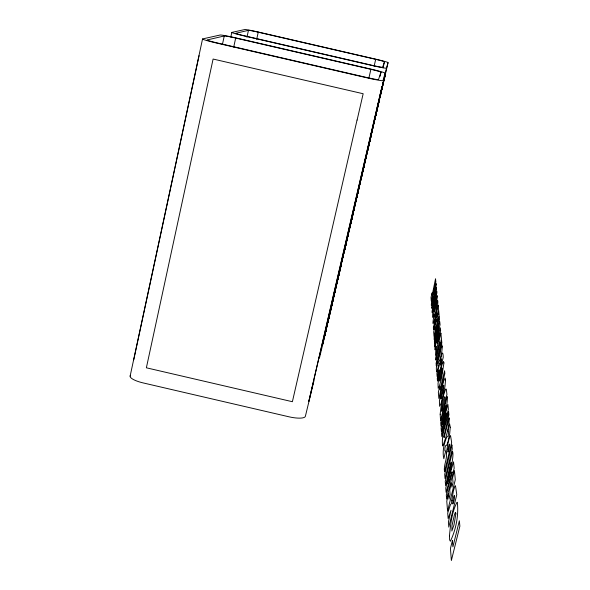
<?xml version="1.0" encoding="UTF-8"?>
<svg xmlns="http://www.w3.org/2000/svg" width="590" height="590" viewBox="0 0 590 590"><rect width="100%" height="100%" fill="white"/><g stroke="black" fill="none" stroke-linecap="round" stroke-linejoin="round"><path stroke-width="0.89" d="M364.657 163.673L360.844 179.729L361.154 178.401M376.221 113.324L375.985 114.062L376.361 112.543M379.281 99.385L378.876 101.192M340.194 269.512L340.821 266.717M156.726 252.815L174.883 168.246M347.296 237.836L347.001 239.142M369.052 143.812L369.768 140.649M339.634 271.223L339.147 273.649M346.382 242.365L344.265 251.79M325.016 334.419L325.901 330.422M330.503 311.365L330.739 310.303M359.509 185.459L359.126 187.163M332.354 302.235L332.354 302.279M377.15 109.216L377.032 109.947M130.125 376.125L202.54 38.992M133.738 359.797L156.674 253.073M175.046 167.494L199.073 55.637M222.415 44.501L224.266 35.968A10.627 0.531 12.7 0 1 235.683 38.062L370.896 69.318A10.591 0.538 13 0 1 380.978 72.194L379.997 76.449M230.823 36.971L231.804 32.472M233.721 47.067L235.683 38.062M336.477 284.712L335.209 290.295L335.304 289.897M348.727 231.995L349.059 230.55M246.945 37.281L248.456 30.341A9.211 0.398 12.8 0 1 258.243 32.192L375.705 59.332A9.189 0.406 13 0 1 384.474 61.773L383.08 67.835M256.672 39.346L258.243 32.192M323.578 340.179L322.693 344.022M361.471 176.771L361.744 175.894M382.313 86.413L381.088 91.863M382.416 86.509L382.202 87.586M360.343 181.772L361.205 178.003L355.291 203.535M364.178 165.576L364.045 166.144L364.355 164.743M331.469 306.062L331.248 307.073M339.257 273.531L339.353 273.104L338.889 275.051M347.09 239.525L347.731 236.649M358.912 188.092L357.629 194.044L357.747 193.527M381.973 88.05L382.202 86.877M357.053 120.006L292.389 401.716L146.372 367.799L213.101 59.044L363.16 93.736L357.105 120.08M328.35 320.186L325.12 333.984M338.734 274.785L339.405 271.953M355.519 202.407L354.944 205.003L355.224 203.823M368.669 145.56L370.859 136.224M369.65 141.084L369.296 142.529M368.234 147.655L369.119 143.532M383.898 80.026L384.267 78.411M324.876 334.744L325.267 332.959M326.189 329.006L325.909 330.297L329.957 312.958M327.199 325.4L327.612 323.586M332.635 301.785L332.399 302.899L332.834 301.099M337.451 281.157L338.048 278.399L337.679 279.985M347.613 236.87L345.128 247.778M355.291 203.218L353.794 209.988M361.486 177.007L361.493 176.683M365.778 158.378L366.169 156.63L366.051 157.117M369.001 144.978L368.684 145.959M369.222 143.65L368.964 144.801L371.575 133.362L370.255 139.115M369.945 140.892L370.107 140.14M363.093 170.208L362.924 171.24L363.049 170.687M377.143 109.504L377.261 108.98L376.914 110.249M383.013 83.419L383.249 82.364M376.184 113.472L376.258 113.199M380.174 96.672L382.652 85.852M324.625 336.042L326.226 328.837M326.27 328.903L326.713 326.956M328.306 320.377L329.39 315.451L329.25 316.034M338.808 274.453L338.911 274.003M331.329 307.67L331.89 305.214L331.315 307.574M332.62 301.925L332.922 300.583M338.645 275.596L339.147 273.399M345.408 245.831L345.445 245.647M343.188 255.839L342.443 258.907M346.33 242.579L346.242 242.955L346.389 242.306M353.41 211.39L354.081 208.44L352.945 213.219M350.526 224.694L349.634 228.478M365.682 158.43L365.092 161.719L365.181 161.358M370.137 139.343L369.724 141.209L369.864 140.612M367.629 150.664L370.476 137.544M374.849 118.988L375.166 117.683L374.746 119.519M376.155 113.324L377.6 106.974M367.954 149.248L368.079 148.687L367.828 149.735M381.184 91.988L383.839 80.343M372.762 128.17L372.946 127.381M376.435 112.019L376.332 112.447M368.831 78.3L370.896 69.318M374.134 66.154L375.705 59.332M324.788 335.127L324.552 336.16M326.277 328.63L326.565 327.369M327.701 322.833L328.224 320.562M330.599 310.252L328.519 319.338M330.938 308.423L331.174 307.383M334.287 294.263L336.595 284.255M340.946 265.117L337.613 279.756L337.841 278.841M344.604 249.563L344.095 251.782L344.236 251.325M330.348 311.963L334.936 291.814M335.85 287.809L336.964 282.949L336.765 283.761M337.111 282.654L337.369 281.504M338.594 275.81L338.018 278.31M341.079 265.006L338.572 276.319L338.704 275.781M342.989 256.687L343.151 255.994M344.767 249.312L344.892 248.759M344.929 248.611L345.917 244.282M348.27 234.112L345.445 246.709L345.902 244.813M353.1 213.027L353.683 210.468M360.667 179.913L360.778 179.419M361.161 178.077L365.313 160.045M367.71 149.609L367.821 149.145M371.796 131.961L373.234 125.663L372.895 127.116M374.584 119.814L374.753 119.077M353.314 212.348L351.433 220.69L353.417 212.282M354.804 206.338L354.081 209.457M355.777 202.053L356.928 196.935L356.766 197.628M356.876 197.097L358.602 189.53L358.396 190.4M360.188 182.701L358.233 191.249L358.344 190.754M364.45 164.322L364.576 163.777M365.276 160.569L365.468 159.374M367.754 149.772L366.869 153.695L371.435 133.871M367.887 149.454L368.625 146.217M372.755 128.17L375.034 118.317M375.144 117.676L375.24 117.255M375.019 118.538L378.035 105.418M380.801 93.132L381.133 92.21M352.193 217.304L352.407 216.368L351.094 221.951M353.144 213.101L353.026 213.632L353.985 209.561M369.753 141.334L370.859 136.511M371.988 131.939L370.181 139.815M372.902 127.58L372.792 128.059M374.222 121.392L373.33 125.331L373.669 123.885M375.402 117.13L375.122 118.347M378.441 103.884L375.513 116.65M380.771 94.046L380.528 95.093M382.04 88.566L383.618 81.575L383.412 82.453M383.574 81.45L384.083 79.259M385.071 75.446L384.149 79.385L385.152 75.166M362.4 173.453L363.787 167.383L363.595 168.209M365.52 159.514L365.763 158.068L365.498 159.197M369.097 144.469L369.79 141.46M375.277 117.085L376.391 112.225M382.674 84.827L382.925 83.751M341.691 261.886L345.578 245.116M348.808 231.295L344.236 250.898M352.695 214.524L354.524 207.23M355.387 202.754L353.683 210.025M359.922 183.416L360.04 182.907M360.874 179.043L366.751 153.776M367.024 152.67L367.216 151.844M369.296 142.787L369.406 142.315M370.232 138.908L370.321 138.525M370.911 135.641L371.353 133.716M373.75 123.384L374.008 122.27M374.576 120.139L374.68 119.726M377.32 108.169L377.851 105.883M378.522 103.279L378.669 102.66M379.687 97.711L380.292 95.078M380.948 92.512L383.957 79.554M381.966 88.434L382.084 87.939M386.502 68.145L322.575 344.531L388.058 62.599A12.862 0.568 13 0 0 375.771 59.184L258.575 32.103A12.899 0.56 12.8 0 0 244.88 29.515L231.877 32.406A13.939 0.656 12.8 0 0 244.017 35.894L372.673 65.63A13.895 0.656 13 0 0 386.502 68.145L388.058 62.599M325.193 333.697L331.204 308.032M333.011 300.406L337.458 281.194M339.663 271.415L344.744 249.445M346.691 241.303L368.846 145.42M371.302 134.1L383.426 81.597M384.083 79.517L384.783 76.508M380.203 95.462L382.586 85.203M376.029 114.025L377.991 105.558M383.581 81.191L384.009 79.355M353.889 209.406L354.184 208.115M355.283 203.373L354.826 205.342M367.57 150.339L370.004 140.029M368.418 147.072L368.639 146.128M369.156 143.377L369.244 143.001M371.095 134.822L369.982 139.565M371.169 134.52L373.758 123.487M376.096 113.472L376.265 112.749M376.523 112.307L376.612 111.916M377.969 105.868L378.124 104.983M378.662 103.191L379.112 101.273M347.141 238.839L347.399 237.741M349.339 229.422L348.734 231.981M361.67 176.263L365.999 157.316M372.784 127.713L379.65 98.891M381.76 89.547L383.817 80.66M324.308 337.067L326.056 329.53M332.045 303.651L335.275 289.727M337.355 280.965L340.747 266.378M344.435 250.448L347.466 237.918M347.635 237.018L348.196 234.614M348.801 232.047L352.363 216.855M354.974 204.936L358.978 187.664M361.043 178.999L362.54 172.553M363.02 170.185L368.544 146.903M369.126 143.982L369.237 143.525M371.361 134.586L371.619 133.473M374.23 121.946L374.517 120.692M375.269 117.734L375.469 116.864M382.984 84.267L383.087 83.846M329.721 314.286L333.534 297.862M336.861 283.495L340.415 268.45M340.555 267.484L340.659 267.041M343.985 253.051L344.973 248.855M350.467 224.989L351.36 221.169M357.96 192.628L358.137 191.853M361.382 177.9L361.552 177.155M327.856 322.671L329.729 314.632L329.382 316.151M380.122 95.809L379.842 96.952M369.001 144.218L369.089 143.658L369.038 144.078M370.454 138.525L370.358 138.93M384.009 80.063L384.857 76.449M361.537 176.823L362.378 172.892M375.388 116.975L377.925 106.053M361.574 176.661L361.648 176.027M368.669 146.379L368.824 145.715M352.518 216.191L352.968 214.273M325.127 333.579L325.23 333.129M332.391 302.132L332.531 301.549M333.918 295.9L337.48 280.619M324.655 335.533L324.5 336.189M328.571 319.124L329.67 314.463M354.295 207.673L354.597 206.301M361.877 174.684L361.611 175.776M339.567 271.489L339.53 271.865M339.604 271.533L340.135 269.291M330.525 311.291L330.614 310.923M383.367 81.708L384.754 76.634M380.978 72.194L378.507 79.554A11.579 0.642 13 0 1 366.943 77.541L217.098 42.9A11.63 0.634 12.7 0 1 207.179 39.943L224.266 35.968M384.474 61.773L382.637 67.253A9.927 0.472 13 0 1 372.755 65.453L244.415 35.791A9.956 0.465 12.8 0 1 235.742 33.298L248.456 30.341M130.338 375.616A15.805 4.16 11.4 0 0 143.112 382.91L288.923 416.791A15.731 4.182 12.9 0 0 305.384 416.282L313.865 381.14A14.425 3.518 12.9 0 0 313.6 380.152M318.947 358.123A13.548 3.098 12.9 0 0 319.588 357.444L325.945 331.101A12.567 2.67 12.9 0 0 325.687 330.334M432.492 299.919L432.684 300.509L433.097 299.86C429.365 315.09 432.448 294.801 433.569 292.928C434.225 291.91 435.966 288.171 434.683 288.2C438.967 273.701 433.96 297.736 432.492 299.919M449.462 535.89L449.639 539.916L450.384 541.259C455.945 529.717 458.85 515.166 457.316 502.348L456.999 502.311C451.682 512.408 450.546 524.584 449.462 535.89M440.789 398.014L440.951 399.024L443.201 391.045L443.798 385.263A6.084 0.457 -77.4 0 0 442.876 387.851L440.789 398.014M434.063 315.798L434.188 317.088L435.973 310.827L436.6 306.63L436.209 305.945L437.559 300.317C439.579 303.415 429.505 340.283 434.203 314.256L434.063 315.798M439.344 380.454C439.572 384.127 442.913 369.738 442.22 368.249A5.812 0.42 -77.3 0 0 441.342 370.771L439.344 380.454M440.472 363.978L440.501 365.099L441.681 358.86L440.472 363.978M445.59 379.783L444.978 386.266L443.193 395.499L441.055 403.464L439.587 406.311L439.41 400.986L441.534 389.12L443.65 381.133L445.14 378.043L445.59 379.783M450.259 427.241L449.661 433.967L448.09 441.379L447.132 444.336L446.578 445.332L445.686 445.509L444.897 447.95L444.838 450.93L445.723 450.893L443.82 458.688C442.175 451.689 443.968 443.621 446.792 437.02L447.869 436.526L448.252 435.361L448.614 432.027L448.356 431.039L447.862 431.002L449.61 423.871L450.259 427.241M440.177 414.217L440.553 420.685L446.925 394.496L446.35 389.297L445.775 388.913C442.5 396.886 440.988 405.64 440.177 414.217M443.923 362.946L441.622 377.814L439.579 385.462L438.186 388.294L438.031 383.389L440.074 372.113L442.094 364.436L443.51 361.39L443.923 362.946M443.982 436.231L444.1 437.61L449.226 417.882C449.263 427.256 446.165 436.925 442.92 445.789L442.603 445.893C441.062 434.255 446.932 422.706 448.584 411.385L448.916 414.755L443.982 436.231M433.643 311.203L433.672 311.822L436.084 301.099L433.643 311.203M442.323 346.802C441.718 351.81 441.586 357.724 438.613 361.847L437.905 366.066L438.591 365.616L437.043 372.01L436.733 371.774C434.683 364.524 441.055 355.999 440.435 350.571L441.858 344.707L442.323 346.802M437.382 296.593L435.442 308.26L432.536 317.339L432.736 312.862L434.284 304.912L437.205 295.62L437.382 296.593M455.871 513.824L453.99 524.886L451.851 531.015L451.962 525.749L454.315 515.321A8.135 0.797 -77.9 0 1 455.576 512.319L455.871 513.824M446.424 453.024C447.25 459.44 443.415 465.326 444.499 471.698L451.652 442.507L450.517 435.509L449.396 437.861A8.725 0.752 -77.6 0 0 447.677 444.69L446.424 453.024M441.748 408.959L441.785 411.341L445.133 397.594C444.454 393.058 441.711 407.646 441.748 408.959M451.763 500.283L451.564 503.263L450.443 504.708L447.699 513.02L448.127 518.507L451.033 510.276L448.4 522.076L448.791 527.106L456.785 494.686L455.48 485.754L454.794 486.403L453.4 490.858L451.763 500.283M439.816 363.58L436.902 373.595L437.131 376.516L439.203 369.886L437.279 378.419L437.485 381.081L443.26 357.238C442.655 345.733 440.214 361.028 439.816 363.58M452.906 500.504L452.847 504.015C455.65 497.164 454.484 490.541 452.906 500.504M448.017 449.123L447.987 452.124C450.694 444.307 449.506 440.228 448.017 449.123M440.627 330.481L435.486 355.276L436.062 346.101L435.066 349.818L434.874 347.377L440.369 327.819L440.627 330.481M450.03 467.981L445.775 488.137L446.092 492.267L452.051 471.816L446.305 495.01L446.615 498.978L454.175 468.195L453.555 461.852C438.348 513.809 455.716 458.946 452.537 451.534L445.244 481.285L445.568 485.504L451.18 462.494L450.03 467.981M444.882 410.544L441.128 428.119L441.372 431.305L446.564 412.948L441.534 433.421L441.77 436.467L448.385 409.342L447.906 404.475C434.955 449.838 449.329 403.678 447.124 396.502L440.715 422.816L440.966 426.083L445.893 405.758L444.882 410.544M439.056 335.334L437.36 343.225C436.725 341.396 441.283 327.996 439.056 335.334M437.411 327.28L434.395 341.182L434.55 343.225L438.658 328.092L434.653 344.575L434.808 346.507L440.059 324.729L439.757 321.631L436.069 335.4L439.55 319.485L439.255 316.528L434.129 337.79L434.292 339.884L438.23 323.497L437.411 327.28M333.866 293.119L308.836 401.355L381.76 87.608L333.866 293.119M432.072 293.038L431.01 297.471L431.283 301.048L435.855 281.998L435.538 278.753L432.227 294.904L432.072 293.038M436.394 287.426L431.733 306.822L431.851 308.371C440.088 283.473 431.187 309.536 432.175 312.523L436.917 292.78L436.762 291.18L433.945 299.764L436.541 288.96L436.394 287.426M438.149 305.244L436.976 310.089L437.146 311.867L433.348 327.642L433.502 329.648L437.323 313.784L437.492 315.576L438.68 310.65L438.149 305.244M434.867 327.052L433.68 331.978L434.026 336.411L439.13 315.237L438.731 311.21L437.544 316.151L437.736 318.246L436.998 321.314L436.821 319.33L435.634 324.264L435.803 326.277L435.059 329.375L434.867 327.052M440.892 333.203L439.624 338.468L439.823 340.578L435.678 357.732L435.863 360.121L440.029 342.864L440.228 344.995L441.526 339.634L440.892 333.203M441.615 340.541L436.106 363.329L436.298 365.785L441.844 342.849L441.615 340.541M439.749 386.465L438.348 392.232L438.827 398.405L444.86 373.529L444.595 370.8L440.007 389.688L439.749 386.465M451.896 445.022L444.705 474.375L445.03 478.527L452.279 448.938L451.896 445.022M448.562 493.867L446.777 501.139L447.559 511.176L455.303 479.685L454.411 470.555L452.611 477.863L453.054 482.598L451.933 487.156L451.527 482.664L449.735 489.958L450.126 494.516L448.997 499.103L448.562 493.867M452.397 540.558L450.443 548.479L451.372 560.5L459.875 526.147L459.352 520.8L452.914 546.827L452.397 540.558M385.1 73.145L383.013 80.594A16.203 0.892 13 0 1 366.825 77.784L216.552 43.041A16.277 0.892 12.7 0 1 202.672 38.903L220.144 35.017A14.875 0.745 12.7 0 1 236.118 37.944L370.992 69.126A14.824 0.752 13 0 1 385.1 73.145"/></g></svg>
